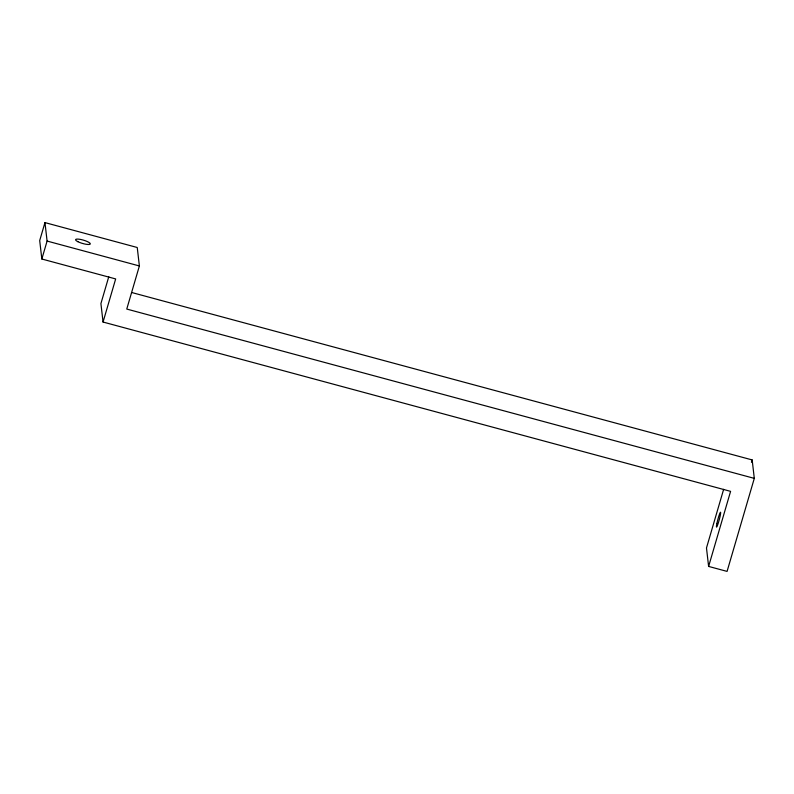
<?xml version="1.0" encoding="UTF-8"?>
<svg xmlns="http://www.w3.org/2000/svg" width="794" height="794" viewBox="0 0 794 794"><rect width="100%" height="100%" fill="white"/><g stroke="black" fill="none" stroke-linecap="round" stroke-linejoin="round"><path stroke-width="1.19" d="M754.3 478.375L126.762 309.055L139.377 265.96L137.243 247.5L44.96 222.598L39.7 240.562L41.834 259.013L115.666 278.932L103.051 322.036L730.589 491.357L708.615 566.42L727.076 571.402L754.3 478.375L752.166 459.925L131.814 292.539M41.834 259.013L47.094 241.058L44.96 222.598M108.758 276.788L100.917 303.576L103.051 322.036M723.642 489.322L706.481 547.959L708.615 566.42M751.471 462.277L752.166 459.925M47.094 241.058L139.377 265.96M716.903 523.435L716.605 524.953A7.682 0.705 -74.9 0 0 717.429 525.499A7.682 0.705 -74.9 0 0 720.178 515.882L720.466 514.363A7.682 0.705 -74.9 0 0 719.642 513.827A7.682 0.705 -74.9 0 0 716.903 523.435M77.872 241.684A7.682 1.717 16.3 0 0 90.119 244.195A7.682 1.717 16.3 0 0 80.819 239.49A7.682 1.717 16.3 0 0 77.872 241.684"/></g></svg>
